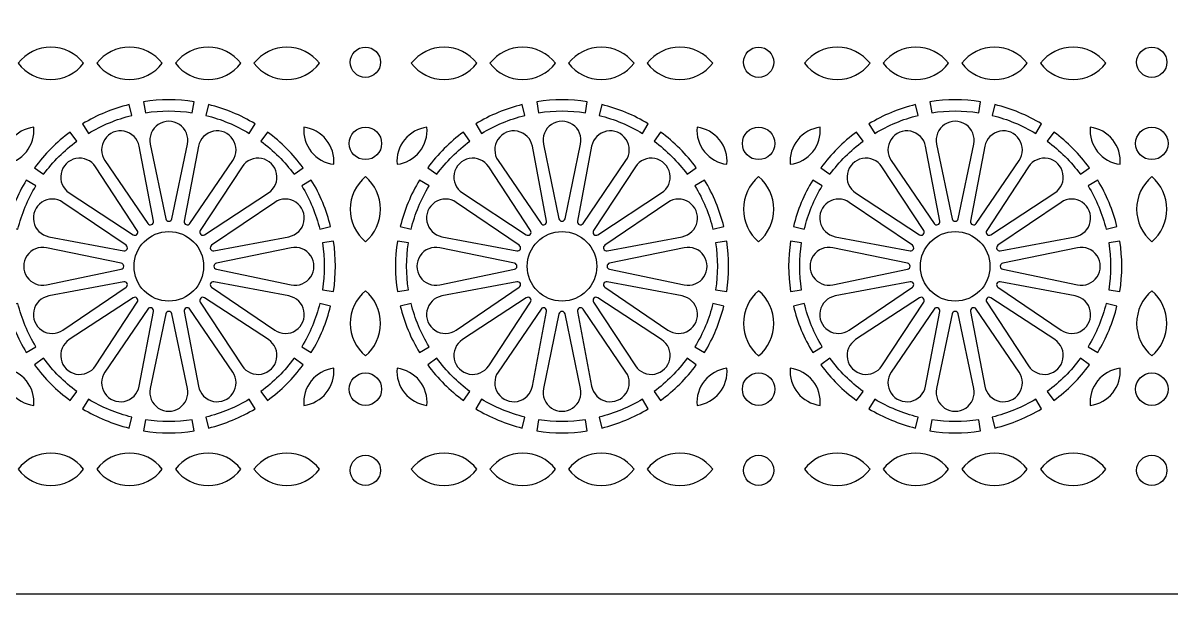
# Model space of a CAD drawing. Header units: millimetres. Extents: x 0 to 1400, y 170 to 1220.
# Drawn here: x 175.6 to 526, y 169.8 to 344.2 of the extents above; entities that cross this region are included whole.
import ezdxf

# ---------------------------------------------------------------- set-up
doc = ezdxf.new("R2010")
doc.units = ezdxf.units.MM
doc.layers.add('CUT', color=1, linetype='CONTINUOUS')

msp = doc.modelspace()

# ---------------------------------------------------------------- linework, layer by layer
at = {"layer": 'CUT'}
msp.add_lwpolyline([(0, 1220), (1400.15, 1220), (1400.15, 169.85), (0, 169.85)], close=True, dxfattribs=at)
for points in [[(184.075, 336.85, 0.2338316), (174.069, 331.9, 0.2338316), (184.075, 326.95, 0.2338316), (194.081, 331.9, 0.2338316)], [(208.075, 336.85, 0.2338316), (198.069, 331.9, 0.2338316), (208.075, 326.95, 0.2338316), (218.081, 331.9, 0.2338316)], [(232.075, 336.85, 0.2338316), (222.069, 331.9, 0.2338316), (232.075, 326.95, 0.2338316), (242.081, 331.9, 0.2338316)], [(256.075, 336.85, 0.2338316), (246.069, 331.9, 0.2338316), (256.075, 326.95, 0.2338316), (266.081, 331.9, 0.2338316)], [(304.075, 336.85, 0.2338316), (294.069, 331.9, 0.2338316), (304.075, 326.95, 0.2338316), (314.081, 331.9, 0.2338316)], [(328.075, 336.85, 0.2338316), (318.069, 331.9, 0.2338316), (328.075, 326.95, 0.2338316), (338.081, 331.9, 0.2338316)], [(352.075, 336.85, 0.2338316), (342.069, 331.9, 0.2338316), (352.075, 326.95, 0.2338316), (362.081, 331.9, 0.2338316)], [(376.075, 336.85, 0.2338316), (366.069, 331.9, 0.2338316), (376.075, 326.95, 0.2338316), (386.081, 331.9, 0.2338316)], [(424.075, 336.85, 0.2338316), (414.069, 331.9, 0.2338316), (424.075, 326.95, 0.2338316), (434.081, 331.9, 0.2338316)], [(448.075, 336.85, 0.2338316), (438.069, 331.9, 0.2338316), (448.075, 326.95, 0.2338316), (458.081, 331.9, 0.2338316)], [(472.075, 336.85, 0.2338316), (462.069, 331.9, 0.2338316), (472.075, 326.95, 0.2338316), (482.081, 331.9, 0.2338316)], [(496.075, 336.85, 0.2338316), (486.069, 331.9, 0.2338316), (496.075, 326.95, 0.2338316), (506.081, 331.9, 0.2338316)], [(207.947, 319.302, 0.0760714), (193.736, 313.416), (195.509, 310.498, -0.076018), (208.756, 315.985)], [(227.766, 320.185, 0.0760714), (212.384, 320.185), (212.906, 316.811, -0.0760181), (227.244, 316.811)], [(246.414, 313.416, 0.0760714), (232.203, 319.302), (231.394, 315.985, -0.076018), (244.641, 310.498)], [(327.947, 319.302, 0.0760714), (313.736, 313.416), (315.509, 310.498, -0.076018), (328.756, 315.985)], [(347.766, 320.185, 0.0760714), (332.384, 320.185), (332.906, 316.811, -0.0760181), (347.244, 316.811)], [(366.414, 313.416, 0.0760714), (352.203, 319.302), (351.394, 315.985, -0.076018), (364.641, 310.498)], [(447.947, 319.302, 0.0760714), (433.736, 313.416), (435.509, 310.498, -0.076018), (448.756, 315.985)], [(467.766, 320.185, 0.0760714), (452.384, 320.185), (452.906, 316.811, -0.0760181), (467.244, 316.811)], [(486.414, 313.416, 0.0760714), (472.203, 319.302), (471.394, 315.985, -0.076018), (484.641, 310.498)], [(176.592, 304.886, 0.1947317), (178.851, 312.388, 0.1947318), (172.008, 308.57, 0.1947317), (169.749, 301.068, 0.1947318)], [(220.999, 284.444), (225.739, 307.243, 1.229312), (214.411, 307.243), (219.151, 284.444, 0.8134626)], [(263.558, 304.886, 0.1947318), (270.401, 301.068, 0.1947317), (268.142, 308.57, 0.1947318), (261.299, 312.388, 0.1947317)], [(296.592, 304.886, 0.1947317), (298.851, 312.388, 0.1947318), (292.008, 308.57, 0.1947317), (289.749, 301.068, 0.1947318)], [(340.999, 284.444), (345.739, 307.243, 1.229312), (334.411, 307.243), (339.151, 284.444, 0.8134626)], [(383.558, 304.886, 0.1947318), (390.401, 301.068, 0.1947317), (388.142, 308.57, 0.1947318), (381.299, 312.388, 0.1947317)], [(416.592, 304.886, 0.1947317), (418.851, 312.388, 0.1947318), (412.008, 308.57, 0.1947317), (409.749, 301.068, 0.1947318)], [(460.999, 284.444), (465.739, 307.243, 1.229312), (454.411, 307.243), (459.151, 284.444, 0.8134626)], [(503.558, 304.886, 0.1947318), (510.401, 301.068, 0.1947317), (508.142, 308.57, 0.1947318), (501.299, 312.388, 0.1947317)], [(189.975, 310.902, 0.0760714), (179.098, 300.025), (181.852, 298.009, -0.0760181), (191.991, 308.148)], [(215.372, 283.693), (211.027, 306.57, 1.2293118), (200.561, 302.234), (213.665, 282.986, 0.8134636)], [(226.485, 282.986), (239.589, 302.234, 1.2293118), (229.123, 306.57), (224.778, 283.693, 0.8134636)], [(261.052, 300.025, 0.0760714), (250.175, 310.902), (248.159, 308.148, -0.0760181), (258.298, 298.009)], [(309.975, 310.902, 0.0760714), (299.098, 300.025), (301.852, 298.009, -0.0760181), (311.991, 308.148)], [(335.372, 283.693), (331.027, 306.57, 1.2293118), (320.561, 302.234), (333.665, 282.986, 0.8134636)], [(346.485, 282.986), (359.589, 302.234, 1.2293118), (349.123, 306.57), (344.778, 283.693, 0.8134636)], [(381.052, 300.025, 0.0760714), (370.175, 310.902), (368.159, 308.148, -0.0760181), (378.298, 298.009)], [(429.975, 310.902, 0.0760714), (419.098, 300.025), (421.852, 298.009, -0.0760181), (431.991, 308.148)], [(455.372, 283.693), (451.027, 306.57, 1.2293118), (440.561, 302.234), (453.665, 282.986, 0.8134636)], [(466.485, 282.986), (479.589, 302.234, 1.2293118), (469.123, 306.57), (464.778, 283.693, 0.8134636)], [(501.052, 300.025, 0.0760714), (490.175, 310.902), (488.159, 308.148, -0.0760181), (498.298, 298.009)], [(210.461, 280.845), (197.692, 300.318, 1.2293119), (189.682, 292.308), (209.155, 279.539, 0.8134633)], [(230.995, 279.539), (250.468, 292.308, 1.2293119), (242.458, 300.318), (229.689, 280.845, 0.8134633)], [(330.461, 280.845), (317.692, 300.318, 1.2293119), (309.682, 292.308), (329.155, 279.539, 0.8134633)], [(350.995, 279.539), (370.468, 292.308, 1.2293119), (362.458, 300.318), (349.689, 280.845, 0.8134633)], [(450.461, 280.845), (437.692, 300.318, 1.2293119), (429.682, 292.308), (449.155, 279.539, 0.8134633)], [(470.995, 279.539), (490.468, 292.308, 1.2293119), (482.458, 300.318), (469.689, 280.845, 0.8134633)], [(176.584, 296.264, 0.0760714), (170.698, 282.053), (174.015, 281.244, -0.076018), (179.502, 294.491)], [(269.452, 282.053, 0.0760714), (263.566, 296.264), (260.648, 294.491, -0.076018), (266.135, 281.244)], [(275.46, 287.345, 0.2205825), (280.075, 277.393, 0.2205825), (284.69, 287.345, 0.2205825), (280.075, 297.297, 0.2205825)], [(296.584, 296.264, 0.0760714), (290.698, 282.053), (294.015, 281.244, -0.076018), (299.502, 294.491)], [(389.452, 282.053, 0.0760714), (383.566, 296.264), (380.648, 294.491, -0.076018), (386.135, 281.244)], [(395.46, 287.345, 0.2205825), (400.075, 277.393, 0.2205825), (404.69, 287.345, 0.2205825), (400.075, 297.297, 0.2205825)], [(416.584, 296.264, 0.0760714), (410.698, 282.053), (414.015, 281.244, -0.076018), (419.502, 294.491)], [(509.452, 282.053, 0.0760714), (503.566, 296.264), (500.648, 294.491, -0.076018), (506.135, 281.244)], [(515.46, 287.345, 0.2205825), (520.075, 277.393, 0.2205825), (524.69, 287.345, 0.2205825), (520.075, 297.297, 0.2205825)], [(207.014, 276.335), (187.766, 289.439, 1.2293118), (183.43, 278.973), (206.307, 274.628, 0.8134636)], [(233.843, 274.628), (256.72, 278.973, 1.2293118), (252.384, 289.439), (233.136, 276.335, 0.8134636)], [(327.014, 276.335), (307.766, 289.439, 1.2293118), (303.43, 278.973), (326.307, 274.628, 0.8134636)], [(353.843, 274.628), (376.72, 278.973, 1.2293118), (372.384, 289.439), (353.136, 276.335, 0.8134636)], [(447.014, 276.335), (427.766, 289.439, 1.2293118), (423.43, 278.973), (446.307, 274.628, 0.8134636)], [(473.843, 274.628), (496.72, 278.973, 1.2293118), (492.384, 289.439), (473.136, 276.335, 0.8134636)], [(270.335, 262.234, 0.0760714), (270.335, 277.616), (266.961, 277.094, -0.0760181), (266.961, 262.756)], [(289.815, 277.616, 0.0760714), (289.815, 262.234), (293.189, 262.756, -0.0760181), (293.189, 277.094)], [(390.335, 262.234, 0.0760714), (390.335, 277.616), (386.961, 277.094, -0.0760181), (386.961, 262.756)], [(409.815, 277.616, 0.0760714), (409.815, 262.234), (413.189, 262.756, -0.0760181), (413.189, 277.094)], [(510.335, 262.234, 0.0760714), (510.335, 277.616), (506.961, 277.094, -0.0760181), (506.961, 262.756)], [(205.556, 270.849), (182.757, 275.589, 1.229312), (182.757, 264.261), (205.556, 269.001, 0.8134626)], [(234.594, 269.001), (257.393, 264.261, 1.229312), (257.393, 275.589), (234.594, 270.849, 0.8134626)], [(325.556, 270.849), (302.757, 275.589, 1.229312), (302.757, 264.261), (325.556, 269.001, 0.8134626)], [(354.594, 269.001), (377.393, 264.261, 1.229312), (377.393, 275.589), (354.594, 270.849, 0.8134626)], [(445.556, 270.849), (422.757, 275.589, 1.229312), (422.757, 264.261), (445.556, 269.001, 0.8134626)], [(474.594, 269.001), (497.393, 264.261, 1.229312), (497.393, 275.589), (474.594, 270.849, 0.8134626)], [(206.307, 265.222), (183.43, 260.877, 1.2293118), (187.766, 250.411), (207.014, 263.515, 0.8134636)], [(233.136, 263.515), (252.384, 250.411, 1.2293118), (256.72, 260.877), (233.843, 265.222, 0.8134636)], [(326.307, 265.222), (303.43, 260.877, 1.2293118), (307.766, 250.411), (327.014, 263.515, 0.8134636)], [(353.136, 263.515), (372.384, 250.411, 1.2293118), (376.72, 260.877), (353.843, 265.222, 0.8134636)], [(446.307, 265.222), (423.43, 260.877, 1.2293118), (427.766, 250.411), (447.014, 263.515, 0.8134636)], [(473.136, 263.515), (492.384, 250.411, 1.2293118), (496.72, 260.877), (473.843, 265.222, 0.8134636)], [(209.155, 260.311), (189.682, 247.542, 1.2293119), (197.692, 239.532), (210.461, 259.005, 0.8134633)], [(229.689, 259.005), (242.458, 239.532, 1.2293119), (250.468, 247.542), (230.995, 260.311, 0.8134633)], [(275.46, 252.505, 0.2205825), (280.075, 242.553, 0.2205825), (284.69, 252.505, 0.2205825), (280.075, 262.457, 0.2205825)], [(329.155, 260.311), (309.682, 247.542, 1.2293119), (317.692, 239.532), (330.461, 259.005, 0.8134633)], [(349.689, 259.005), (362.458, 239.532, 1.2293119), (370.468, 247.542), (350.995, 260.311, 0.8134633)], [(395.46, 252.505, 0.2205825), (400.075, 242.553, 0.2205825), (404.69, 252.505, 0.2205825), (400.075, 262.457, 0.2205825)], [(449.155, 260.311), (429.682, 247.542, 1.2293119), (437.692, 239.532), (450.461, 259.005, 0.8134633)], [(469.689, 259.005), (482.458, 239.532, 1.2293119), (490.468, 247.542), (470.995, 260.311, 0.8134633)], [(515.46, 252.505, 0.2205825), (520.075, 242.553, 0.2205825), (524.69, 252.505, 0.2205825), (520.075, 262.457, 0.2205825)], [(170.698, 257.797, 0.0760714), (176.584, 243.586), (179.502, 245.359, -0.076018), (174.015, 258.606)], [(213.665, 256.864), (200.561, 237.616, 1.2293118), (211.027, 233.28), (215.372, 256.157, 0.8134636)], [(219.151, 255.406), (214.411, 232.607, 1.229312), (225.739, 232.607), (220.999, 255.406, 0.8134626)], [(224.778, 256.157), (229.123, 233.28, 1.2293118), (239.589, 237.616), (226.485, 256.864, 0.8134636)], [(263.566, 243.586, 0.0760714), (269.452, 257.797), (266.135, 258.606, -0.076018), (260.648, 245.359)], [(290.698, 257.797, 0.0760714), (296.584, 243.586), (299.502, 245.359, -0.076018), (294.015, 258.606)], [(333.665, 256.864), (320.561, 237.616, 1.2293118), (331.027, 233.28), (335.372, 256.157, 0.8134636)], [(339.151, 255.406), (334.411, 232.607, 1.229312), (345.739, 232.607), (340.999, 255.406, 0.8134626)], [(344.778, 256.157), (349.123, 233.28, 1.2293118), (359.589, 237.616), (346.485, 256.864, 0.8134636)], [(383.566, 243.586, 0.0760714), (389.452, 257.797), (386.135, 258.606, -0.076018), (380.648, 245.359)], [(410.698, 257.797, 0.0760714), (416.584, 243.586), (419.502, 245.359, -0.076018), (414.015, 258.606)], [(453.665, 256.864), (440.561, 237.616, 1.2293118), (451.027, 233.28), (455.372, 256.157, 0.8134636)], [(459.151, 255.406), (454.411, 232.607, 1.229312), (465.739, 232.607), (460.999, 255.406, 0.8134626)], [(464.778, 256.157), (469.123, 233.28, 1.2293118), (479.589, 237.616), (466.485, 256.864, 0.8134636)], [(503.566, 243.586, 0.0760714), (509.452, 257.797), (506.135, 258.606, -0.076018), (500.648, 245.359)], [(179.098, 239.825, 0.0760714), (189.975, 228.948), (191.991, 231.702, -0.0760181), (181.852, 241.841)], [(250.175, 228.948, 0.0760714), (261.052, 239.825), (258.298, 241.841, -0.0760181), (248.159, 231.702)], [(299.098, 239.825, 0.0760714), (309.975, 228.948), (311.991, 231.702, -0.0760181), (301.852, 241.841)], [(370.175, 228.948, 0.0760714), (381.052, 239.825), (378.298, 241.841, -0.0760181), (368.159, 231.702)], [(419.098, 239.825, 0.0760714), (429.975, 228.948), (431.991, 231.702, -0.0760181), (421.852, 241.841)], [(490.175, 228.948, 0.0760714), (501.052, 239.825), (498.298, 241.841, -0.0760181), (488.159, 231.702)], [(176.592, 234.964, 0.1947318), (169.749, 238.782, 0.1947317), (172.008, 231.28, 0.1947318), (178.851, 227.462, 0.1947317)], [(263.558, 234.964, 0.1947317), (261.299, 227.462, 0.1947318), (268.142, 231.28, 0.1947317), (270.401, 238.782, 0.1947318)], [(296.592, 234.964, 0.1947318), (289.749, 238.782, 0.1947317), (292.008, 231.28, 0.1947318), (298.851, 227.462, 0.1947317)], [(383.558, 234.964, 0.1947317), (381.299, 227.462, 0.1947318), (388.142, 231.28, 0.1947317), (390.401, 238.782, 0.1947318)], [(416.592, 234.964, 0.1947318), (409.749, 238.782, 0.1947317), (412.008, 231.28, 0.1947318), (418.851, 227.462, 0.1947317)], [(503.558, 234.964, 0.1947317), (501.299, 227.462, 0.1947318), (508.142, 231.28, 0.1947317), (510.401, 238.782, 0.1947318)], [(193.736, 226.434, 0.0760714), (207.947, 220.548), (208.756, 223.865, -0.076018), (195.509, 229.352)], [(232.203, 220.548, 0.0760714), (246.414, 226.434), (244.641, 229.352, -0.076018), (231.394, 223.865)], [(313.736, 226.434, 0.0760714), (327.947, 220.548), (328.756, 223.865, -0.076018), (315.509, 229.352)], [(352.203, 220.548, 0.0760714), (366.414, 226.434), (364.641, 229.352, -0.076018), (351.394, 223.865)], [(433.736, 226.434, 0.0760714), (447.947, 220.548), (448.756, 223.865, -0.076018), (435.509, 229.352)], [(472.203, 220.548, 0.0760714), (486.414, 226.434), (484.641, 229.352, -0.076018), (471.394, 223.865)], [(212.384, 219.665, 0.0760714), (227.766, 219.665), (227.244, 223.039, -0.0760181), (212.906, 223.039)], [(332.384, 219.665, 0.0760714), (347.766, 219.665), (347.244, 223.039, -0.0760181), (332.906, 223.039)], [(452.384, 219.665, 0.0760714), (467.766, 219.665), (467.244, 223.039, -0.0760181), (452.906, 223.039)], [(184.075, 212.9, 0.2338316), (174.069, 207.95, 0.2338316), (184.075, 203, 0.2338316), (194.081, 207.95, 0.2338316)], [(208.075, 212.9, 0.2338316), (198.069, 207.95, 0.2338316), (208.075, 203, 0.2338316), (218.081, 207.95, 0.2338316)], [(232.075, 212.9, 0.2338316), (222.069, 207.95, 0.2338316), (232.075, 203, 0.2338316), (242.081, 207.95, 0.2338316)], [(256.075, 212.9, 0.2338316), (246.069, 207.95, 0.2338316), (256.075, 203, 0.2338316), (266.081, 207.95, 0.2338316)], [(304.075, 212.9, 0.2338316), (294.069, 207.95, 0.2338316), (304.075, 203, 0.2338316), (314.081, 207.95, 0.2338316)], [(328.075, 212.9, 0.2338316), (318.069, 207.95, 0.2338316), (328.075, 203, 0.2338316), (338.081, 207.95, 0.2338316)], [(352.075, 212.9, 0.2338316), (342.069, 207.95, 0.2338316), (352.075, 203, 0.2338316), (362.081, 207.95, 0.2338316)], [(376.075, 212.9, 0.2338316), (366.069, 207.95, 0.2338316), (376.075, 203, 0.2338316), (386.081, 207.95, 0.2338316)], [(424.075, 212.9, 0.2338316), (414.069, 207.95, 0.2338316), (424.075, 203, 0.2338316), (434.081, 207.95, 0.2338316)], [(448.075, 212.9, 0.2338316), (438.069, 207.95, 0.2338316), (448.075, 203, 0.2338316), (458.081, 207.95, 0.2338316)], [(472.075, 212.9, 0.2338316), (462.069, 207.95, 0.2338316), (472.075, 203, 0.2338316), (482.081, 207.95, 0.2338316)], [(496.075, 212.9, 0.2338316), (486.069, 207.95, 0.2338316), (496.075, 203, 0.2338316), (506.081, 207.95, 0.2338316)]]:
    msp.add_lwpolyline(points, format="xyb", close=True, dxfattribs=at)
for centre, radius in [((280.075, 332.235), 4.615), ((400.075, 332.235), 4.615), ((520.075, 332.235), 4.615), ((280.075, 307.445), 4.95), ((400.075, 307.445), 4.95), ((520.075, 307.445), 4.95), ((220.075, 269.925), 10.618), ((340.075, 269.925), 10.618), ((460.075, 269.925), 10.618), ((280.075, 232.405), 4.95), ((400.075, 232.405), 4.95), ((520.075, 232.405), 4.95), ((280.075, 207.615), 4.615), ((400.075, 207.615), 4.615), ((520.075, 207.615), 4.615)]:
    msp.add_circle(centre, radius, dxfattribs=at)

doc.saveas('drawing.dxf')
